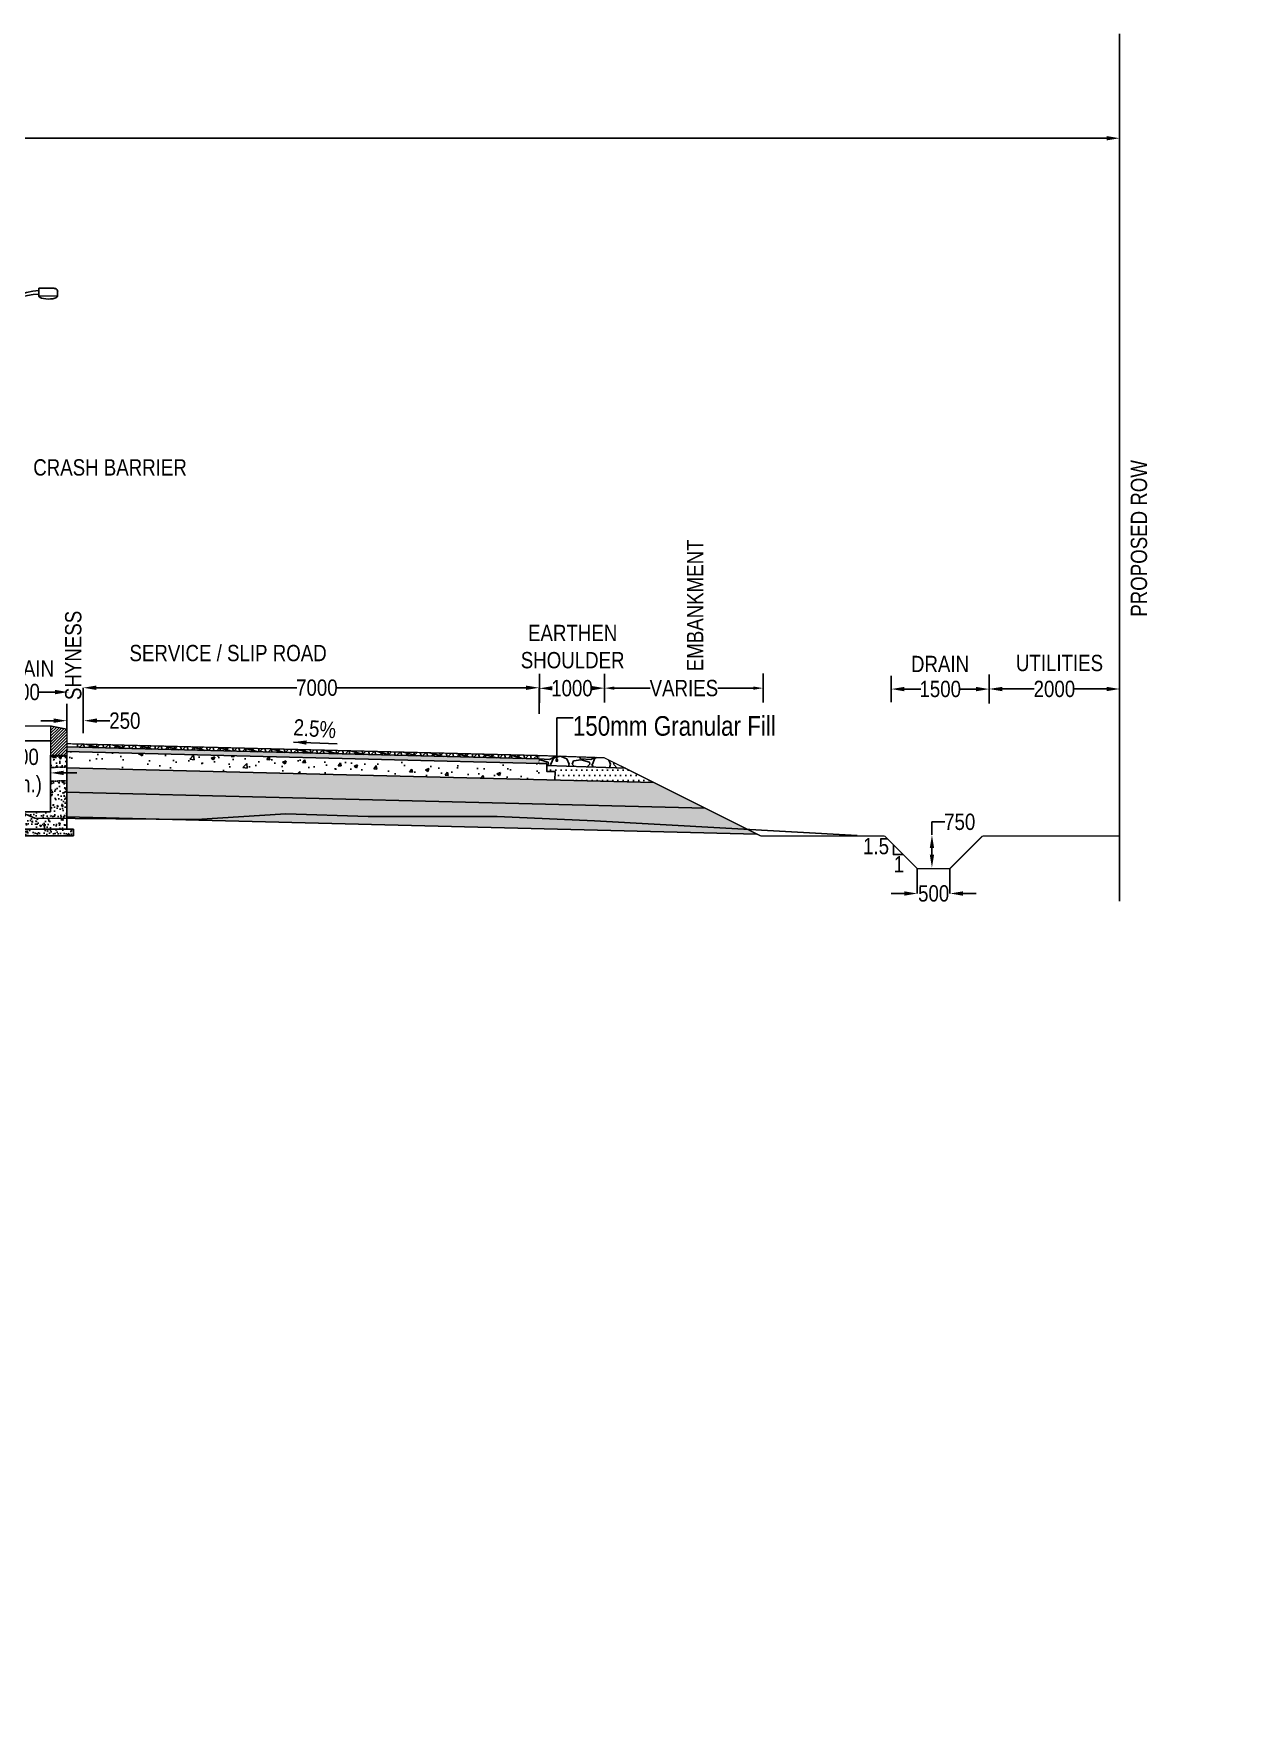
# Model space of a CAD drawing. Header units: millimetres. Extents: x 207528 to 778454, y -364692 to 101323.
# Drawn here: x 348321 to 366795, y -55259 to -29286 of the extents above; entities that cross this region are included whole.
import ezdxf

# ---------------------------------------------------------------- set-up
doc = ezdxf.new("R2010")
doc.units = ezdxf.units.MM
doc.linetypes.add('DASHED2', pattern=[0.375, 0.25, -0.125])
for name, color, linetype in [('Dim', 253, 'Continuous'), ('Dimension', 253, 'Continuous'), ('hatch', 253, 'Continuous'), ('Proposed ROW', 241, 'MNEW')]:
    doc.layers.add(name, color=color, linetype=linetype)
doc.styles.add('DIM', font='ARIALN.TTF', dxfattribs={"height": 250})
doc.styles.add('ISO75', font='isocp.shx', dxfattribs={"height": 150})
doc.styles.get("Standard").update_dxf_attribs({"font": 'arial.ttf'})
doc.styles.add('STRIP PLAN STYLE', font='ARIALN.TTF')
doc.linetypes.add('MNEW', pattern='A,26.152623,-1.048632,["PROW",Standard,S=1.75,R=0,X=0,Y=-0.975095],-7.693777,26.152623', length=61.047655)
doc.dimstyles.new('DIM', dxfattribs={"dimtxt": 250, "dimasz": 200, "dimexe": 0.18, "dimexo": 0.0625, "dimgap": 0.09, "dimtad": 0, "dimtih": 1, "dimtoh": 1, "dimdec": 0, "dimzin": 0, "dimdsep": 46, "dimtxsty": 'DIM', "dimcen": 0.09, "dimclrd": 256, "dimclrt": 7, "dimadec": 0, "dimazin": 0, "dimtfac": 1, "dimtdec": 0, "dimtofl": 0, "dimtmove": 0, "dimatfit": 3, "dimfxl": 1, "dimtolj": 1, "dimtzin": 0, "dimarcsym": 0})
doc.dimstyles.new('ISO75', dxfattribs={"dimscale": 75, "dimtxt": 150, "dimasz": 2, "dimexe": 1, "dimexo": 1, "dimgap": 1, "dimtad": 1, "dimdec": 0, "dimdsep": 46, "dimtxsty": 'ISO75', "dimcen": 0.5, "dimclrd": 47, "dimclre": 47, "dimclrt": 1, "dimadec": 0, "dimazin": 0, "dimtfac": 1, "dimtdec": 0, "dimtmove": 0, "dimatfit": 3, "dimfxl": 1, "dimtolj": 1, "dimtzin": 0, "dimarcsym": 0})
doc.dimstyles.new('new', dxfattribs={"dimtxt": 150, "dimasz": 150, "dimexe": 100, "dimexo": 0.1, "dimgap": 0.09, "dimtad": 0, "dimtih": 1, "dimtoh": 1, "dimdec": 0, "dimzin": 0, "dimdsep": 46, "dimtxsty": 'DIM', "dimcen": 0.09, "dimclrd": 256, "dimclrt": 252, "dimadec": 0, "dimazin": 0, "dimtfac": 1, "dimtdec": 0, "dimtofl": 0, "dimtmove": 0, "dimatfit": 3, "dimfxl": 1, "dimtolj": 1, "dimtzin": 0, "dimlwd": -1, "dimarcsym": 0})

# ---------------------------------------------------------------- blocks, each defined once
blk = doc.blocks.new('*D287')
at = {"layer": 'Defpoints', "color": 0, "transparency": 16777216}
for p in [(304963, -30254), (364963, -30202), (364963, -30886)]:
    blk.add_point(p, dxfattribs=at)
at = {"layer": 'Dim', "color": 0, "lineweight": -2, "transparency": 16777216}
for p, q in [((304963, -30254), (304963, -30886)), ((364963, -30202), (364963, -30886))]:
    blk.add_line(p, q, dxfattribs=at)
at = {"layer": 'Dim', "lineweight": -2, "transparency": 16777216}
for p, q in [((305163, -30886), (332741, -30886)), ((364763, -30886), (340087, -30886))]:
    blk.add_line(p, q, dxfattribs=at)
at = {"layer": 'Dim', "transparency": 16777216}
for points in [[(305163, -30852), (305163, -30919), (304963, -30886)], [(364763, -30852), (364763, -30919), (364963, -30886)]]:
    blk.add_solid(points, dxfattribs=at)
at = {"layer": 'Dim', "color": 7, "transparency": 16777216, "insert": (336414, -30886), "char_height": 400, "attachment_point": 5, "style": 'STRIP PLAN STYLE'}
blk.add_mtext('\\A1;PROPOSED RIGHT OF WAY (60m)', dxfattribs=at)
blk = doc.blocks.new('*D294')
at = {"layer": 'Defpoints', "color": 0, "transparency": 16777216}
for p in [(356065, -39310), (349076, -39712), (356065, -39712)]:
    blk.add_point(p, dxfattribs=at)
at = {"layer": 'Dim', "color": 0, "lineweight": -2, "transparency": 16777216}
for p, q in [((349076, -39712), (349076, -39310)), ((356065, -39712), (356065, -39310))]:
    blk.add_line(p, q, dxfattribs=at)
at = {"layer": 'Dim', "lineweight": -2, "transparency": 16777216}
for p, q in [((349276, -39310), (352353, -39310)), ((355865, -39310), (352963, -39310))]:
    blk.add_line(p, q, dxfattribs=at)
at = {"layer": 'Dim', "transparency": 16777216}
for points in [[(349276, -39277), (349276, -39343), (349076, -39310)], [(355865, -39277), (355865, -39343), (356065, -39310)]]:
    blk.add_solid(points, dxfattribs=at)
at = {"layer": 'Dim', "color": 7, "transparency": 16777216, "insert": (352658, -39310), "char_height": 250, "attachment_point": 5, "style": 'DIM'}
blk.add_mtext('\\A1;7000', dxfattribs=at)
blk = doc.blocks.new('*D295')
at = {"layer": 'Defpoints', "color": 0, "transparency": 16777216}
for p in [(347578, -40615), (347578, -41097), (348578, -41097)]:
    blk.add_point(p, dxfattribs=at)
at = {"layer": 'Dim', "lineweight": -2, "transparency": 16777216}
for p, q in [((347378, -40615), (347178, -40615)), ((348778, -40615), (348978, -40615))]:
    blk.add_line(p, q, dxfattribs=at)
at = {"layer": 'Dim', "color": 0, "lineweight": -2, "transparency": 16777216}
for p, q in [((347578, -40617), (347578, -40615)), ((348578, -40617), (348578, -40615))]:
    blk.add_line(p, q, dxfattribs=at)
at = {"layer": 'Dim', "transparency": 16777216}
for points in [[(347378, -40582), (347378, -40649), (347578, -40615)], [(348778, -40582), (348778, -40649), (348578, -40615)]]:
    blk.add_solid(points, dxfattribs=at)
at = {"layer": 'Dim', "color": 7, "transparency": 16777216, "insert": (348078, -40615), "char_height": 250, "attachment_point": 5, "style": 'DIM'}
blk.add_mtext('\\A1;1000 \\P(Min.)', dxfattribs=at)
blk = doc.blocks.new('*D297')
at = {"layer": 'Defpoints', "color": 0, "transparency": 16777216}
for p in [(348826, -39815), (348826, -40132), (349087, -40132)]:
    blk.add_point(p, dxfattribs=at)
at = {"layer": 'Dim', "lineweight": -2, "transparency": 16777216}
for p, q in [((348626, -39815), (348426, -39815)), ((349287, -39815), (349487, -39815))]:
    blk.add_line(p, q, dxfattribs=at)
at = {"layer": 'Dim', "color": 0, "lineweight": -2, "transparency": 16777216}
for p, q in [((348826, -39816), (348826, -39815)), ((349087, -39816), (349087, -39815))]:
    blk.add_line(p, q, dxfattribs=at)
at = {"layer": 'Dim', "transparency": 16777216}
for points in [[(348626, -39781), (348626, -39848), (348826, -39815)], [(349287, -39781), (349287, -39848), (349087, -39815)]]:
    blk.add_solid(points, dxfattribs=at)
at = {"layer": 'Dim', "color": 7, "transparency": 16777216, "insert": (349715, -39815), "char_height": 250, "attachment_point": 5, "style": 'DIM'}
blk.add_mtext('\\A1;250', dxfattribs=at)
blk = doc.blocks.new('*D299')
at = {"layer": 'Defpoints', "color": 0, "transparency": 16777216}
for p in [(356068, -39319), (357068, -39316), (357068, -39316)]:
    blk.add_point(p, dxfattribs=at)
at = {"layer": 'Dim', "color": 0, "lineweight": -2, "transparency": 16777216}
for p, q in [((356068, -39320), (356068, -39320)), ((357068, -39316), (357068, -39316))]:
    blk.add_line(p, q, dxfattribs=at)
at = {"layer": 'Dim', "lineweight": -2, "transparency": 16777216}
for p, q in [((356268, -39319), (356272, -39319)), ((356868, -39316), (356864, -39316))]:
    blk.add_line(p, q, dxfattribs=at)
at = {"layer": 'Dim', "transparency": 16777216}
for points in [[(356268, -39285), (356269, -39352), (356068, -39319)], [(356868, -39283), (356868, -39350), (357068, -39316)]]:
    blk.add_solid(points, dxfattribs=at)
at = {"layer": 'Dim', "color": 7, "transparency": 16777216, "insert": (356568, -39318), "char_height": 250, "attachment_point": 5, "style": 'DIM'}
blk.add_mtext('\\A1;1000', dxfattribs=at)
blk = doc.blocks.new('*D300')
at = {"layer": 'Defpoints', "color": 0, "transparency": 16777216}
for p in [(362963, -39316), (364963, -39272), (364963, -39329)]:
    blk.add_point(p, dxfattribs=at)
at = {"layer": 'Dimension', "color": 0, "lineweight": -2, "transparency": 16777216}
for p, q in [((362963, -39328), (362963, -39329)), ((364963, -39328), (364963, -39329))]:
    blk.add_line(p, q, dxfattribs=at)
at = {"layer": 'Dimension', "lineweight": -2, "transparency": 16777216}
for p, q in [((363163, -39329), (363655, -39329)), ((364763, -39329), (364270, -39329))]:
    blk.add_line(p, q, dxfattribs=at)
at = {"layer": 'Dimension', "transparency": 16777216}
for points in [[(363163, -39296), (363163, -39363), (362963, -39329)], [(364763, -39296), (364763, -39363), (364963, -39329)]]:
    blk.add_solid(points, dxfattribs=at)
at = {"layer": 'Dimension', "color": 7, "transparency": 16777216, "insert": (363963, -39329), "char_height": 250, "attachment_point": 5, "style": 'DIM'}
blk.add_mtext('\\A1;2000', dxfattribs=at)
blk = doc.blocks.new('*D301')
at = {"layer": 'Defpoints', "color": 0, "transparency": 16777216}
for p in [(357068, -39316), (359501, -39316), (359501, -39316)]:
    blk.add_point(p, dxfattribs=at)
at = {"layer": 'Dimension', "color": 0, "lineweight": -2, "transparency": 16777216}
for p, q in [((357068, -39316), (357068, -39316)), ((359501, -39316), (359501, -39316))]:
    blk.add_line(p, q, dxfattribs=at)
at = {"layer": 'Dimension', "lineweight": -2, "transparency": 16777216}
for p, q in [((357218, -39316), (357767, -39316)), ((359351, -39316), (358802, -39316))]:
    blk.add_line(p, q, dxfattribs=at)
at = {"layer": 'Dimension', "transparency": 16777216}
for points in [[(357218, -39291), (357218, -39341), (357068, -39316)], [(359351, -39291), (359351, -39341), (359501, -39316)]]:
    blk.add_solid(points, dxfattribs=at)
at = {"layer": 'Dimension', "color": 7, "transparency": 16777216, "insert": (358284, -39316), "char_height": 250, "attachment_point": 5, "style": 'DIM'}
blk.add_mtext('\\A1;VARIES', dxfattribs=at)
blk = doc.blocks.new('*D303')
at = {"layer": 'Defpoints', "color": 0, "transparency": 16777216}
for p in [(347342, -39377), (348846, -39376), (348846, -39376)]:
    blk.add_point(p, dxfattribs=at)
at = {"layer": 'Dimension', "color": 0, "lineweight": -2, "transparency": 16777216}
for p, q in [((347342, -39377), (347342, -39377)), ((348846, -39376), (348846, -39376))]:
    blk.add_line(p, q, dxfattribs=at)
at = {"layer": 'Dimension', "lineweight": -2, "transparency": 16777216}
for p, q in [((347542, -39377), (347798, -39377)), ((348646, -39376), (348390, -39376))]:
    blk.add_line(p, q, dxfattribs=at)
at = {"layer": 'Dimension', "transparency": 16777216}
for points in [[(347542, -39343), (347542, -39410), (347342, -39377)], [(348646, -39343), (348646, -39410), (348846, -39376)]]:
    blk.add_solid(points, dxfattribs=at)
at = {"layer": 'Dimension', "color": 7, "transparency": 16777216, "insert": (348094, -39376), "char_height": 250, "width": 591.23, "attachment_point": 5, "style": 'DIM'}
blk.add_mtext('\\A1;1500', dxfattribs=at)
blk = doc.blocks.new('*D318')
at = {"layer": 'Defpoints', "color": 0, "transparency": 16777216}
for p in [(361463, -39330), (362963, -39330), (362963, -39330)]:
    blk.add_point(p, dxfattribs=at)
at = {"layer": 'Dim', "color": 0, "lineweight": -2, "transparency": 16777216}
for p, q in [((361463, -39330), (361463, -39330)), ((362963, -39330), (362963, -39330))]:
    blk.add_line(p, q, dxfattribs=at)
at = {"layer": 'Dim', "lineweight": -2, "transparency": 16777216}
for p, q in [((361663, -39330), (361917, -39330)), ((362763, -39330), (362509, -39330))]:
    blk.add_line(p, q, dxfattribs=at)
at = {"layer": 'Dim', "transparency": 16777216}
for points in [[(361663, -39297), (361663, -39364), (361463, -39330)], [(362763, -39297), (362763, -39364), (362963, -39330)]]:
    blk.add_solid(points, dxfattribs=at)
at = {"layer": 'Dim', "color": 7, "transparency": 16777216, "insert": (362213, -39330), "char_height": 250, "attachment_point": 5, "style": 'DIM'}
blk.add_mtext('\\A1;1500', dxfattribs=at)
blk = doc.blocks.new('*D320')
at = {"layer": 'Defpoints', "color": 0, "transparency": 16777216}
for p in [(361862, -42083), (362362, -42083), (361862, -42464)]:
    blk.add_point(p, dxfattribs=at)
at = {"layer": 'Dim', "color": 0, "lineweight": -2, "transparency": 16777216}
for p, q in [((361862, -42083), (361862, -42465)), ((362362, -42083), (362362, -42465))]:
    blk.add_line(p, q, dxfattribs=at)
at = {"layer": 'Dim', "lineweight": -2, "transparency": 16777216}
for p, q in [((361662, -42464), (361462, -42464)), ((362562, -42464), (362762, -42464))]:
    blk.add_line(p, q, dxfattribs=at)
at = {"layer": 'Dim', "transparency": 16777216}
for points in [[(361662, -42431), (361662, -42498), (361862, -42464)], [(362562, -42431), (362562, -42498), (362362, -42464)]]:
    blk.add_solid(points, dxfattribs=at)
at = {"layer": 'Dim', "color": 7, "transparency": 16777216, "insert": (362112, -42464), "char_height": 250, "attachment_point": 5, "style": 'DIM'}
blk.add_mtext('\\A1;500', dxfattribs=at)
blk = doc.blocks.new('*D319')
at = {"lineweight": -2, "transparency": 16777216}
for p, q in [((362086, -41567), (362086, -41367)), ((362086, -41367), (362286, -41367)), ((362086, -41867), (362086, -41767))]:
    blk.add_line(p, q, dxfattribs=at)
at = {"color": 0, "lineweight": -2, "transparency": 16777216}
for p, q in [((362086, -41567), (362086, -41567)), ((362086, -42067), (362086, -42067))]:
    blk.add_line(p, q, dxfattribs=at)
at = {"transparency": 16777216}
for points in [[(362053, -41767), (362120, -41767), (362086, -41567)], [(362053, -41867), (362120, -41867), (362086, -42067)]]:
    blk.add_solid(points, dxfattribs=at)
at = {"layer": 'Defpoints', "color": 0, "transparency": 16777216}
for p in [(362086, -41567), (362086, -41567), (362086, -42067)]:
    blk.add_point(p, dxfattribs=at)
at = {"color": 7, "transparency": 16777216, "insert": (362512, -41367), "char_height": 250, "attachment_point": 5, "style": 'DIM'}
blk.add_mtext('\\A1;750', dxfattribs=at)
blk = doc.blocks.new('DDD')
for p, q in [((1867070, -106568), (1867071, -106627)), ((1867071, -106627), (1867359, -106625)), ((1867358, -106507), (1867129, -106509)), ((1867359, -106625), (1867358, -106507)), ((1868297, -107444), (1868295, -109214)), ((1868407, -107450), (1868407, -109214))]:
    blk.add_line(p, q)
for centre, major_axis, start_param, end_param in [((1867129, -106568), (41.7, 41.7), 0.793568, 2.364365), ((1867273, -107703), (-822, 822), 4.14637, 5.423964), ((1867323, -107580), (-343, 922), 4.488864, 5.890241)]:
    blk.add_ellipse(centre, major_axis=major_axis, ratio=1, start_param=start_param, end_param=end_param)
at = {"extrusion": (0, 0, -1)}
blk.add_ellipse((1867215, -106626), major_axis=(144, 1), ratio=0.331897, start_param=0, end_param=3.141593, dxfattribs=at)
blk = doc.blocks.new('DUAL LIGHT')
for p, q in [((1621822, -144545), (1621823, -144427)), ((1622110, -144547), (1621822, -144545)), ((1621823, -144427), (1622052, -144429)), ((1622110, -144488), (1622110, -144547)), ((1620774, -145370), (1620774, -146570)), ((1620884, -145364), (1620885, -146570))]:
    blk.add_line(p, q)
at = {"extrusion": (0, 0, -1)}
for centre, major_axis, start_param, end_param in [((1621908, -145623), (822, 822), 4.14637, 5.423964), ((1621858, -145500), (343, 922), 4.488864, 5.890241), ((1622052, -144487), (-41.7, 41.7), 0.793568, 2.364365)]:
    blk.add_ellipse(centre, major_axis=major_axis, ratio=1, start_param=start_param, end_param=end_param, dxfattribs=at)
blk.add_ellipse((1621966, -144546), major_axis=(-144, 1), ratio=0.331897, start_param=0, end_param=3.141593)
blk.add_blockref('DDD', (-247523, -37321))
blk = doc.blocks.new('*D537')
at = {"layer": 'Defpoints', "color": 0, "transparency": 16777216}
for p in [(286209, -53623), (286199, -55259), (286209, -55259)]:
    blk.add_point(p, dxfattribs=at)
at = {"layer": 'Dim', "color": 47, "lineweight": -2, "transparency": 16777216}
for p, q in [((286049, -53623), (285899, -53623)), ((286199, -55184), (286199, -53548)), ((286199, -53623), (286209, -53623)), ((286209, -55184), (286209, -53548)), ((286359, -53623), (287814, -53623))]:
    blk.add_line(p, q, dxfattribs=at)
at = {"layer": 'Dim', "color": 47, "transparency": 16777216}
for points in [[(286049, -53598), (286049, -53648), (286199, -53623)], [(286359, -53598), (286359, -53648), (286209, -53623)]]:
    blk.add_solid(points, dxfattribs=at)
at = {"layer": 'Dim', "color": 1, "transparency": 16777216, "insert": (287161, -53466), "char_height": 150, "width": 159266.94, "attachment_point": 5, "style": 'ISO75'}
blk.add_mtext('\\A1;10 (EXP. GAP)', dxfattribs=at)

msp = doc.modelspace()

# ---------------------------------------------------------------- hatches: boundary and pattern name
h = msp.add_hatch()
h.set_pattern_fill('GOST_GLASS', color=41, scale=5)
h.set_pattern_definition([(45, (222091.66, -53866.506), (42.426407, -4e-15), [25, -35]), (45, (222102.267, -53866.506), (42.426407, -4e-15), [10, -50]), (45, (222091.66, -53855.9), (42.426407, -4e-15), [10, -50])])
h.paths.add_polyline_path([(348817.7, -40221.1), (348817.7, -40291.1), (354532.5, -40430.6), (354778.9, -40411), (355177.1, -40376.7)])
h.paths.add_polyline_path([(356065, -40468.9), (356065, -40398.9), (355177.1, -40376.7), (354778.9, -40411), (354532.5, -40430.6)])
at = {"layer": 'Dim'}
h = msp.add_hatch(dxfattribs=at)
h.set_pattern_fill('ANSI31', color=256, scale=10)
h.set_pattern_definition([(45, (188155.36, -53692.65), (-22.45064, 22.45064), [])])
h.paths.add_polyline_path([(348577.4, -40061.9), (348827, -40083.4), (348827.1, -40344.6), (348577.4, -40344.6)])
h.paths.add_polyline_path([(348577.4, -39974.3), (348577.5, -39895.9), (348826.9, -39945.5), (348827, -40083.4), (348577.4, -40061.9)])
h = msp.add_hatch(dxfattribs=at)
h.set_pattern_fill('AR-CONC', color=256, scale=3)
h.set_pattern_definition([(50, (222091.66, -53866.5), (546.554, -47.8173), [57.15, -628.65]), (355, (222091.66, -53866.5), (-105.7303, 573.1705), [45.72, -502.9218]), (100.45144, (222137.2, -53870.5), (440.8237, 525.3533), [48.57, -534.2707]), (46.1842, (222091.66, -53714.1), (813.237, -126.127), [85.725, -942.975]), (96.63556, (222159.4, -53724.6), (712.2124, 742.2784), [72.855, -801.407]), (351.18415, (222091.7, -53714.1), (712.2124, 742.2784), [68.58, -754.379]), (21, (222167.86, -53752.2), (454.8432, -306.7956), [57.15, -628.65]), (326, (222167.86, -53752.2), (185.406, 552.564), [45.72, -502.92]), (71.45144, (222205.76, -53777.77), (640.2493, 245.7683), [48.57, -534.2698]), (37.5, (222091.66, -53866.5), (9.2658, 253.66512), [0, -496.824, 0, -510.54, 0, -504.825]), (7.5, (222091.66, -53866.5), (200.459, 300.5417), [0, -291.084, 0, -485.394, 0, -192.405]), (327.5, (221921.73, -53866.5), (406.7718, -17.18623), [0, -190.5, 0, -594.36, 0, -788.67]), (317.5, (221845.53, -53866.5), (444.3875, 76.2795), [0, -247.65, 0, -394.716, 0, -560.07])])
h.paths.add_polyline_path([(356185.1, -40469), (354532.5, -40430.6), (353634.7, -40502), (352451.5, -40558), (350913, -40565.9), (349610.3, -40505), (348817.7, -40516.8), (348817.7, -40537.8), (356184, -40722)])
h.paths.add_polyline_path([(348817.7, -40492.6), (348817.7, -40287.7), (354532.5, -40430.6), (353634.7, -40502), (352451.5, -40558), (350913, -40565.9), (349610.3, -40505)])
at = {"layer": 'hatch'}
h = msp.add_hatch(dxfattribs=at)
h.set_pattern_fill('NET3', color=256, scale=30, angle=45)
h.set_pattern_definition([(45, (222091.66, -53866.51), (-67.35192, 67.35192), []), (105, (222091.66, -53866.51), (-92.004435, -24.652514), []), (165, (222091.66, -53866.51), (-24.652514, -92.004435), [])])
h.paths.add_polyline_path([(348953.4, -40171.1), (348953.4, -40221.1), (355177.1, -40376.7), (355627.1, -40337.9)])
h.paths.add_polyline_path([(356065, -40398.9), (356065, -40348.9), (355627.1, -40337.9), (355177.1, -40376.7)])
h = msp.add_hatch(dxfattribs=at)
h.set_pattern_fill('AR-CONC', color=256, angle=90)
h.set_pattern_definition([(140, (188255.36, -53692.65), (15.93909, 182.18467), [19.05, -209.55]), (85, (188255.36, -53692.65), (-191.05685, -35.24342), [15.24, -167.64058]), (190.45144, (188256.69, -53677.47), (-175.11775, 146.94125), [16.19, -178.09024]), (136.1842, (188204.56, -53692.65), (42.04233, 271.07904), [28.575, -314.325]), (186.63556, (188208.06, -53670.06), (-247.42612, 237.40413), [24.285, -267.1356]), (81.18415, (188204.56, -53692.65), (-247.42612, 237.40413), [22.85997, -251.45973]), (111, (188217.26, -53667.25), (102.2652, 151.61439), [19.05, -209.55]), (56, (188217.26, -53667.25), (-184.18797, 61.80203), [15.24, -167.64]), (161.45145, (188225.78, -53654.62), (-81.92277, 213.41642), [16.19, -178.08994]), (127.5, (188255.36, -53692.65), (-84.55504, 3.088603), [0, -165.608, 0, -170.18, 0, -168.275]), (97.5, (188255.36, -53692.65), (-100.180575, 66.81966), [0, -97.028, 0, -161.798, 0, -64.135]), (57.5, (188255.36, -53749.29), (5.728744, 135.590595), [0, -63.5, 0, -198.12, 0, -262.89]), (47.5, (188255.36, -53774.69), (-25.42649, 148.12918), [0, -82.55, 0, -131.572, 0, -186.69])])
h.paths.add_polyline_path([(347333.5, -40741.6), (347577.4, -40741.7), (347577.4, -41212.1), (348577.4, -41212.1), (348577.8, -40742.2), (348827.7, -40736), (348827.7, -41479.7), (347333.7, -41479.7)])
h.paths.add_polyline_path([(348577.4, -40344.6), (348827.4, -40344.6), (348826.7, -40525.5), (348580.2, -40531.7)])
h.paths.add_polyline_path([(347333.5, -40344.6), (347577.4, -40344.6), (347577.4, -40552.6), (347333.5, -40552.6)])
h.paths.add_polyline_path([(347227.4, -41479.7), (347305, -41479.7), (347333.5, -41479.7), (347333.7, -41479.7), (348827.7, -41479.7), (348932, -41477.3), (348927.4, -41579.7), (347227.4, -41579.7)])
h = msp.add_hatch(dxfattribs=at)
h.set_pattern_fill('GRAVEL', color=11, scale=25)
h.set_pattern_definition([(228.012788, (9494.74, -107794.643), (-5080.0000004, -5714.9999996), [85.4304, -8457.6209]), (184.969741, (9437.59, -107858.143), (7619.999997, 635.0000362), [146.6012, -14513.5122]), (132.510447, (9291.54, -107870.843), (6350.0000027, -6984.9999976), [103.3704, -10233.6807]), (267.273689, (9043.89, -108029.593), (635.0000013, 12700), [133.5011, -13216.6094]), (292.833654, (9037.54, -108162.943), (-3175.0000003, 7620), [130.9084, -12959.9519]), (357.273689, (9088.34, -108283.593), (-12700, 635.0000013), [133.5011, -13216.6094]), (37.6942405, (9221.69, -108289.943), (-8254.9999996, -6350.0000005), [176.5484, -17478.2788]), (72.255328, (9361.39, -108181.993), (4445.0000012, 13969.9999996), [166.6799, -16501.3142]), (121.429566, (9412.19, -108023.243), (-5080.0000007, 8254.9999996), [133.9532, -13261.3864]), (175.236358, (9342.34, -107908.943), (6985, -635.000001), [152.9283, -7493.4842]), (222.397438, (9189.94, -107896.243), (-7619.9999998, -6985.0000003), [197.7695, -19579.1931]), (138.814075, (9672.54, -108035.94), (-4445, 3810), [67.5011, -6682.6415]), (171.469234, (9621.74, -107991.493), (8255.0000002, -1269.9999986), [128.4205, -12713.6597]), (225, (9494.74, -107972.44), (-9e-14, -635), [89.8023, -808.2233]), (203.19859, (9450.29, -107896.24), (3175, 1270), [48.3603, -4787.6556]), (291.80141, (9405.84, -107915.29), (-635, 1905), [68.3914, -3351.1882]), (30.963757, (9431.24, -107978.79), (1905, 1270), [111.0799, -3591.5745]), (161.56505, (9526.49, -107921.64), (1270, -635), [80.3218, -1927.7245]), (16.38954, (9037.54, -107915.293), (6350, 1905), [112.522, -11139.7067]), (70.346176, (9145.49, -107883.543), (-2540, -6985), [94.3997, -9345.5539]), (293.19859, (9526.49, -107794.64), (-1270, 3175), [96.72, -4739.2959]), (343.61046, (9564.59, -107883.543), (-6350, 1904.9999996), [112.522, -11139.7067]), (339.443955, (9037.54, -108308.99), (-3175, 1270), [108.5088, -5316.9336]), (294.77514, (9139.14, -108347.093), (-3175.000004, 6984.9999983), [90.918, -9000.8983]), (66.80141, (9532.84, -108429.64), (1270, 3175), [96.72, -4739.2959]), (17.354025, (9570.94, -108340.743), (-8255, -2540.0000005), [106.4457, -10538.094]), (69.443955, (9221.69, -108429.64), (-1270, -3175), [54.2544, -5371.188]), (101.309932, (9494.74, -108429.64), (-635, 2540), [32.3787, -3205.4987]), (165.963757, (9488.39, -108397.9), (1905, -635), [130.9084, -2487.2636]), (186.009006, (9361.39, -108366.143), (6350, 635.0000003), [121.3167, -12010.3412]), (303.69007, (9431.24, -108035.94), (-635, 1270), [91.581, -2197.9441]), (353.1572266, (9482.04, -108112.143), (10795, -1269.9999994), [159.8892, -15829.0023]), (60.945396, (9640.79, -108131.19), (-2540, -4445), [65.3771, -6472.3481]), (90, (9672.54, -108074.04), (-635, 635), [38.1, -596.9]), (120.256437, (9348.69, -108347.093), (2539.9999997, -4445), [88.2167, -8733.4852]), (48.012787, (9304.24, -108270.893), (5080.0000004, 5714.9999996), [170.8607, -8372.1905]), (0, (9418.54, -108143.9), (635, 635), [165.1, -469.9]), (325.304846, (9583.64, -108143.893), (6350.0000024, -4444.9999966), [100.4024, -9939.8292]), (254.054604, (9666.19, -108201.04), (-635, -2540), [92.4573, -4530.4125]), (207.645975, (9640.79, -108289.943), (-12065.0000004, -6349.9999992), [150.5363, -14903.1161]), (175.426079, (9507.44, -108359.793), (-8255, 635), [159.2574, -15766.4616])])
h.paths.add_polyline_path([(357386.9, -40545.2), (357064, -40383.8), (356065, -40348.9), (356064.5, -40348.9), (356064.5, -40469), (356185.1, -40469), (356185.1, -40503.2)])
h = msp.add_hatch(dxfattribs=at)
h.set_pattern_fill('DOTS', scale=50)
h.set_pattern_definition([(0, (270238.89, -117329.89), (39.6875, 79.375), [0, -79.375])])
h.paths.add_polyline_path([(357822.3, -40762.9), (357371.7, -40544.7), (356185.1, -40494.3), (356185.1, -40512.7), (356185.1, -40520.8), (356185.1, -40531.5), (356185.1, -40544.8), (356185.1, -40594), (356310.1, -40594), (356306.8, -40725)])
h = msp.add_hatch(dxfattribs=at)
h.set_pattern_fill('GRAVEL', color=11, scale=25)
h.set_pattern_definition([(228.012788, (222548.86, -53231.506), (-5080, -5715), [85.4304, -8457.621]), (184.96974, (222491.71, -53295.006), (7619.999997, 635.000036), [146.6012, -14513.5122]), (132.510447, (222345.66, -53307.706), (6350.000003, -6984.999998), [103.3704, -10233.6807]), (267.27369, (222098.01, -53466.456), (635.000001, 12700), [133.501, -13216.6094]), (292.833654, (222091.66, -53599.806), (-3175, 7620), [130.9084, -12959.952]), (357.27369, (222142.46, -53720.456), (-12700, 635.000001), [133.501, -13216.6094]), (37.69424, (222275.81, -53726.806), (-8254.9999996, -6350.0000005), [176.5484, -17478.2788]), (72.255328, (222415.51, -53618.856), (4445.000001, 13969.9999996), [166.68, -16501.3142]), (121.429566, (222466.31, -53460.106), (-5080.000001, 8254.9999996), [133.9532, -13261.3864]), (175.23636, (222396.46, -53345.806), (6985, -635.000001), [152.9283, -7493.4842]), (222.397438, (222244.06, -53333.106), (-7619.9999998, -6985.0000003), [197.7695, -19579.193]), (138.814075, (222726.66, -53472.806), (-4445, 3810), [67.501, -6682.6415]), (171.469234, (222675.86, -53428.356), (8255, -1269.9999986), [128.4205, -12713.6597]), (225, (222548.86, -53409.3), (-9e-14, -635), [89.8023, -808.2233]), (203.19859, (222504.41, -53333.11), (3175, 1270), [48.3603, -4787.6556]), (291.80141, (222459.96, -53352.16), (-635, 1905), [68.3914, -3351.1882]), (30.96376, (222485.36, -53415.66), (1905, 1270), [111.08, -3591.5745]), (161.56505, (222580.61, -53358.5), (1270, -635), [80.3218, -1927.7245]), (16.38954, (222091.66, -53352.156), (6350, 1905), [112.522, -11139.7067]), (70.346176, (222199.61, -53320.406), (-2540, -6985), [94.3997, -9345.554]), (293.19859, (222580.61, -53231.51), (-1270, 3175), [96.72, -4739.296]), (343.61046, (222618.71, -53320.406), (-6350, 1905), [112.522, -11139.7067]), (339.443955, (222091.66, -53745.856), (-3175, 1270), [108.5088, -5316.9336]), (294.77514, (222193.26, -53783.956), (-3175.000004, 6984.999998), [90.918, -9000.8983]), (66.80141, (222586.96, -53866.51), (1270, 3175), [96.72, -4739.296]), (17.354025, (222625.06, -53777.606), (-8255, -2540.000001), [106.4457, -10538.094]), (69.443955, (222275.81, -53866.506), (-1270, -3175), [54.2544, -5371.188]), (101.30993, (222548.86, -53866.5), (-635, 2540), [32.3787, -3205.4987]), (165.96376, (222542.51, -53834.76), (1905, -635), [130.9084, -2487.2636]), (186.009006, (222415.51, -53803.006), (6350, 635), [121.3167, -12010.3412]), (303.69007, (222485.36, -53472.8), (-635, 1270), [91.581, -2197.944]), (353.157227, (222536.16, -53549.006), (10795, -1269.9999994), [159.8892, -15829.0023]), (60.945396, (222694.91, -53568.056), (-2540, -4445), [65.377, -6472.348]), (90, (222726.66, -53510.9), (-635, 635), [38.1, -596.9]), (120.256437, (222402.81, -53783.956), (2540, -4445), [88.2167, -8733.4852]), (48.012787, (222358.36, -53707.756), (5080, 5715), [170.8607, -8372.1905]), (0, (222472.66, -53580.76), (635, 635), [165.1, -469.9]), (325.304846, (222637.76, -53580.756), (6350.000002, -4444.999997), [100.4024, -9939.8292]), (254.054604, (222720.31, -53637.91), (-635, -2540), [92.4573, -4530.4125]), (207.645975, (222694.91, -53726.806), (-12065.0000004, -6349.999999), [150.5363, -14903.116]), (175.426079, (222561.56, -53796.656), (-8255, 635), [159.2574, -15766.4616])])
h.paths.add_polyline_path([(358612.7, -41158), (357822.3, -40762.9), (348817.7, -40537.8), (348814.6, -40913.1)])
h = msp.add_hatch(dxfattribs=at)
h.set_pattern_fill('DOTS', color=25, scale=50)
h.set_pattern_definition([(0, (222091.66, -53866.51), (39.6875, 79.375), [0, -79.375])])
h.paths.add_polyline_path([(359402.1, -41552.6), (358612.7, -41158), (348817.7, -40913.1), (348817.7, -41288)])

# ---------------------------------------------------------------- linework, layer by layer
for p, q in [((348577.4, -40344.6), (348577.4, -41212.1)), ((348827.4, -41308.4), (348827.4, -40344.6)), ((348577.4, -41212.1), (347577.4, -41212.1)), ((348827.4, -41479.7), (347327.4, -41479.7)), ((348827.4, -41479.7), (348927.4, -41479.7)), ((348927.4, -41479.7), (348927.4, -41579.7)), ((348927.4, -41579.7), (347227.4, -41579.7))]:
    msp.add_line(p, q)
for points in [[(348577.5, -39897.5), (347577.3, -39895.9)], [(348830.2, -39927.6), (348829.8, -39927.6)], [(348577.4, -40125.9), (347577.3, -40125.9)], [(356065, -40398.9), (348817.7, -40217.7)], [(356065, -40468.9), (348817.7, -40287.7)], [(356065.1, -40469), (356185.1, -40469)], [(356185.1, -40469), (356185.1, -40594), (356310.1, -40594), (356306.8, -40725)], [(356185.1, -40503.2), (357386.9, -40545.2)], [(357822.3, -40762.9), (348817.7, -40537.8)], [(348827.7, -40671.4), (348827.7, -40921.5)], [(358612.7, -41158), (348817.7, -40913.1)], [(348827.7, -40836.9), (348827.7, -41479.7)], [(348817.7, -41288), (359402.1, -41552.6)]]:
    msp.add_lwpolyline(points)
msp.add_lwpolyline([(348827.5, -39945.6, 20, 20, 0), (348827.5, -39945.6, 20, 20, 0), (348577.5, -39895.9, 20, 20, 0), (348577.4, -39974.3, 20, 20, 0), (348577.4, -40344.6, 20, 20, 0), (348827.1, -40344.6, 20, 20, 0), (348826.9, -39945.5, 0, 0, 0)], format="xyseb")
for points, const_width in [([(356065, -40348.9), (348817.7, -40167.7)], 20), ([(356065, -40348.9), (357064, -40383.8)], 20), ([(356064.5, -40349), (356064.5, -40469)], 10), ([(357064, -40383.8), (359462.1, -41582.6)], 20), ([(359462.1, -41582.6), (361362.2, -41582.6)], 20), ([(361362.2, -41582.6), (361862.2, -42082.6)], 20), ([(362861.3, -41582.6), (362362.2, -42082.6)], 20), ([(362861.3, -41582.6), (364962.8, -41582.6)], 20), ([(361862.2, -42082.6), (362362.2, -42082.6)], 20)]:
    msp.add_lwpolyline(points, dxfattribs=dict(const_width=const_width))
at = {"linetype": 'DASHED2', "ltscale": 2}
for points in [[(348580.2, -40363), (348830.2, -40356.7)], [(348577.8, -40742.2), (348827.8, -40736)], [(348580.2, -40531.7), (348830.2, -40525.4)]]:
    msp.add_lwpolyline(points, dxfattribs=at)
at = {"layer": 'Dim'}
for points in [[(356068.5, -39541.1), (356068.5, -39097.8)], [(357068, -39537.6), (357068, -39094.2)], [(357068, -39537.6), (357068, -39094.2)], [(359500.9, -39537), (359500.9, -39093.6)], [(361462.8, -39532.9), (361462.8, -39127.7)], [(362962.8, -39550.7), (362962.8, -39107.4)], [(348826.2, -39999.6), (348826.2, -39556.3)], [(349076.2, -39712.1), (349076.2, -40004.7)], [(348827.7, -40671.4), (348827.7, -40344.5)]]:
    msp.add_lwpolyline(points, dxfattribs=at)
msp.add_lwpolyline([(361495.9, -41716.3), (361495.9, -41866.3), (361645.9, -41866.3)], close=True, dxfattribs=at)
at = {"layer": 'Dimension', "linetype": 'Continuous', "ltscale": 10, "flags": 128}
msp.add_lwpolyline([(360939.7, -41575.3), (356913.4, -41350.5), (355423.7, -41286), (353443.2, -41285), (352181.6, -41241.6), (350815.7, -41328.4), (348333.3, -41307.8), (347458.3, -40938.2), (344281.8, -40803.7), (340864.6, -40520.7), (334963.4, -40346.3)], dxfattribs=at)
at = {"layer": 'Proposed ROW', "lineweight": -3, "ltscale": 3, "flags": 128}
msp.add_lwpolyline([(364962.8, -42583.3), (364962.8, -29286.1)], dxfattribs=at)

# ---------------------------------------------------------------- block references
msp.add_blockref('DUAL LIGHT', (-1273425.1, 111242.4))

# ---------------------------------------------------------------- texts
at = {"layer": 'Dim', "color": 7, "insert": (349487.9, -35933.8), "char_height": 250, "attachment_point": 5, "style": 'DIM'}
msp.add_mtext_dynamic_manual_height_columns('CRASH BARRIER', width=5325.312, gutter_width=1250, heights=[0], dxfattribs=at)
at = {"layer": 'Dim', "char_height": 250, "attachment_point": 5, "rotation": 90, "style": 'DIM'}
for s, insert in [('PROPOSED ROW', (365260.4, -37020.5)), ('SHYNESS', (348925.4, -38814.3))]:
    msp.add_mtext_dynamic_manual_height_columns(s, width=5325.312, gutter_width=1250, heights=[0], dxfattribs=dict(at, insert=insert))
at = {"layer": 'Dim', "insert": (358455.5, -38046.9), "char_height": 250, "width": 5325.312, "attachment_point": 5, "rotation": 90, "style": 'DIM'}
msp.add_mtext('\\A1;EMBANKMENT', dxfattribs=at)
at = {"layer": 'Dim', "char_height": 250, "attachment_point": 5, "style": 'DIM'}
for s, insert in [('EARTHEN \\PSHOULDER', (356578.8, -38680.4)), ('SERVICE / SLIP ROAD', (351297.4, -38779.8)), ('DRAIN', (348184.3, -39015)), ('DRAIN', (362210, -38945.2)), ('UTILITIES', (364041.3, -38931.9)), ('1.5', (361229.5, -41739.2)), ('1', (361579.9, -42016.8))]:
    msp.add_mtext_dynamic_manual_height_columns(s, width=5325.312, gutter_width=1250, heights=[0], dxfattribs=dict(at, insert=insert))
at = {"layer": 'Dim', "color": 7, "insert": (352627.3, -39938.2), "char_height": 250, "attachment_point": 5, "rotation": 355.78636, "style": 'DIM'}
msp.add_mtext_dynamic_manual_height_columns('2.5%', width=5325.312, gutter_width=1250, heights=[0], dxfattribs=at)
at = {"layer": 'Dimension', "color": 7, "insert": (356581.3, -39897.6), "char_height": 300, "attachment_point": 4, "style": 'DIM'}
msp.add_mtext('\\A1;150mm Granular Fill', dxfattribs=at)

# ---------------------------------------------------------------- dimensions: what is measured, and where the dimension line sits
dim = msp.add_aligned_dim(p1=(362086.4, -42067.4), p2=(362086.4, -41567.4), distance=0, text='750', dimstyle='DIM', override={"dimfxl": 1.25, "dimfxlon": 1})
dim.commit()
dim.dimension.update_dxf_attribs({"geometry": '*D319', "text_midpoint": (362511.7, -41367.4)})
at = {"layer": 'Dim'}
dim = msp.add_linear_dim(base=(364962.8, -30885.8), p1=(304962.8, -30254.4), p2=(364962.8, -30201.9), text='PROPOSED RIGHT OF WAY (60m)', dimstyle='DIM', override={"dimtxt": 400, "dimtxsty": 'STRIP PLAN STYLE'}, dxfattribs=at)
dim.commit()
dim.dimension.update_dxf_attribs({"geometry": '*D287', "text_midpoint": (336414, -30885.8), "dimtype": 160})
dim = msp.add_linear_dim(base=(356065, -39310), p1=(349076.2, -39712.1), p2=(356065, -39712.1), angle=0, text='7000', dimstyle='DIM', dxfattribs=at)
dim.commit()
dim.dimension.update_dxf_attribs({"geometry": '*D294', "text_midpoint": (352657.7, -39310), "dimtype": 161})
for p1, p2, distance, picture, middle in [((356068.5, -39319.5), (357068, -39315.7), 0, '*D299', (356568.3, -39317.6)), ((361462.8, -39330.4), (362962.8, -39330.1), 0, '*D318', (362212.8, -39330.3)), ((362362.2, -42082.6), (361862.2, -42082.6), 381.8, '*D320', (362112.2, -42464.4))]:
    dim = msp.add_aligned_dim(p1=p1, p2=p2, distance=distance, dimstyle='DIM', dxfattribs=at)
    dim.commit()
    dim.dimension.update_dxf_attribs({"geometry": picture, "text_midpoint": middle})
for base, p1, p2, text, picture, middle in [((348826.2, -39814.8), (349086.6, -40132), (348826.2, -40132), '250', '*D297', (349714.6, -39814.8)), ((347577.8, -40615.3), (348577.8, -41096.8), (347577.8, -41096.8), '1000 \\P(Min.)', '*D295', (348077.8, -40615.3))]:
    dim = msp.add_linear_dim(base=base, p1=p1, p2=p2, angle=180, text=text, dimstyle='DIM', override={"dimfxl": 1.25, "dimfxlon": 1}, dxfattribs=at)
    dim.commit()
    dim.dimension.update_dxf_attribs({"geometry": picture, "text_midpoint": middle, "dimtype": 161})
dim = msp.add_linear_dim(base=(286208.6, -53623.1), p1=(286198.6, -55259), p2=(286208.6, -55259), text='<> (EXP. GAP)', dimstyle='ISO75', override={"dimtxt": 300}, dxfattribs=at)
dim.commit()
dim.dimension.update_dxf_attribs({"geometry": '*D537', "text_midpoint": (287161, -53465.6)})
at = {"layer": 'Dimension'}
dim = msp.add_aligned_dim(p1=(347341.7, -39376.6), p2=(348846.3, -39376.2), distance=0, text='1500', dimstyle='DIM', dxfattribs=at)
dim.commit()
dim.dimension.update_dxf_attribs({"geometry": '*D303', "text_midpoint": (348094, -39376.4)})
dim = msp.add_aligned_dim(p1=(357068, -39316.1), p2=(359500.9, -39315.8), distance=0, text='VARIES', dimstyle='DIM', override={"dimtxt": 200, "dimasz": 150, "dimfxl": 1.25, "dimfxlon": 1}, dxfattribs=at)
dim.commit()
dim.dimension.update_dxf_attribs({"geometry": '*D301', "text_midpoint": (358284.4, -39316)})
dim = msp.add_linear_dim(base=(364962.8, -39329.2), p1=(362962.8, -39315.7), p2=(364962.8, -39271.9), angle=180, text='2000', dimstyle='DIM', override={"dimfxl": 1.25, "dimfxlon": 1}, dxfattribs=at)
dim.commit()
dim.dimension.update_dxf_attribs({"geometry": '*D300', "text_midpoint": (363962.8, -39329.2)})

# ---------------------------------------------------------------- leaders
at = {"layer": 'Dim'}
msp.add_leader([(352299.2, -40142.6), (352968.7, -40168.8)], dimstyle='DIM', dxfattribs=at)
at = {"layer": 'Dimension'}
msp.add_leader([(356336.5, -40423.1), (356336.5, -39770.3), (356586.7, -39773)], dimstyle='new', override={"dimasz": 50, "dimclrd": 256, "dimldrblk": 'Dot'}, dxfattribs=at)

doc.saveas('drawing.dxf')
